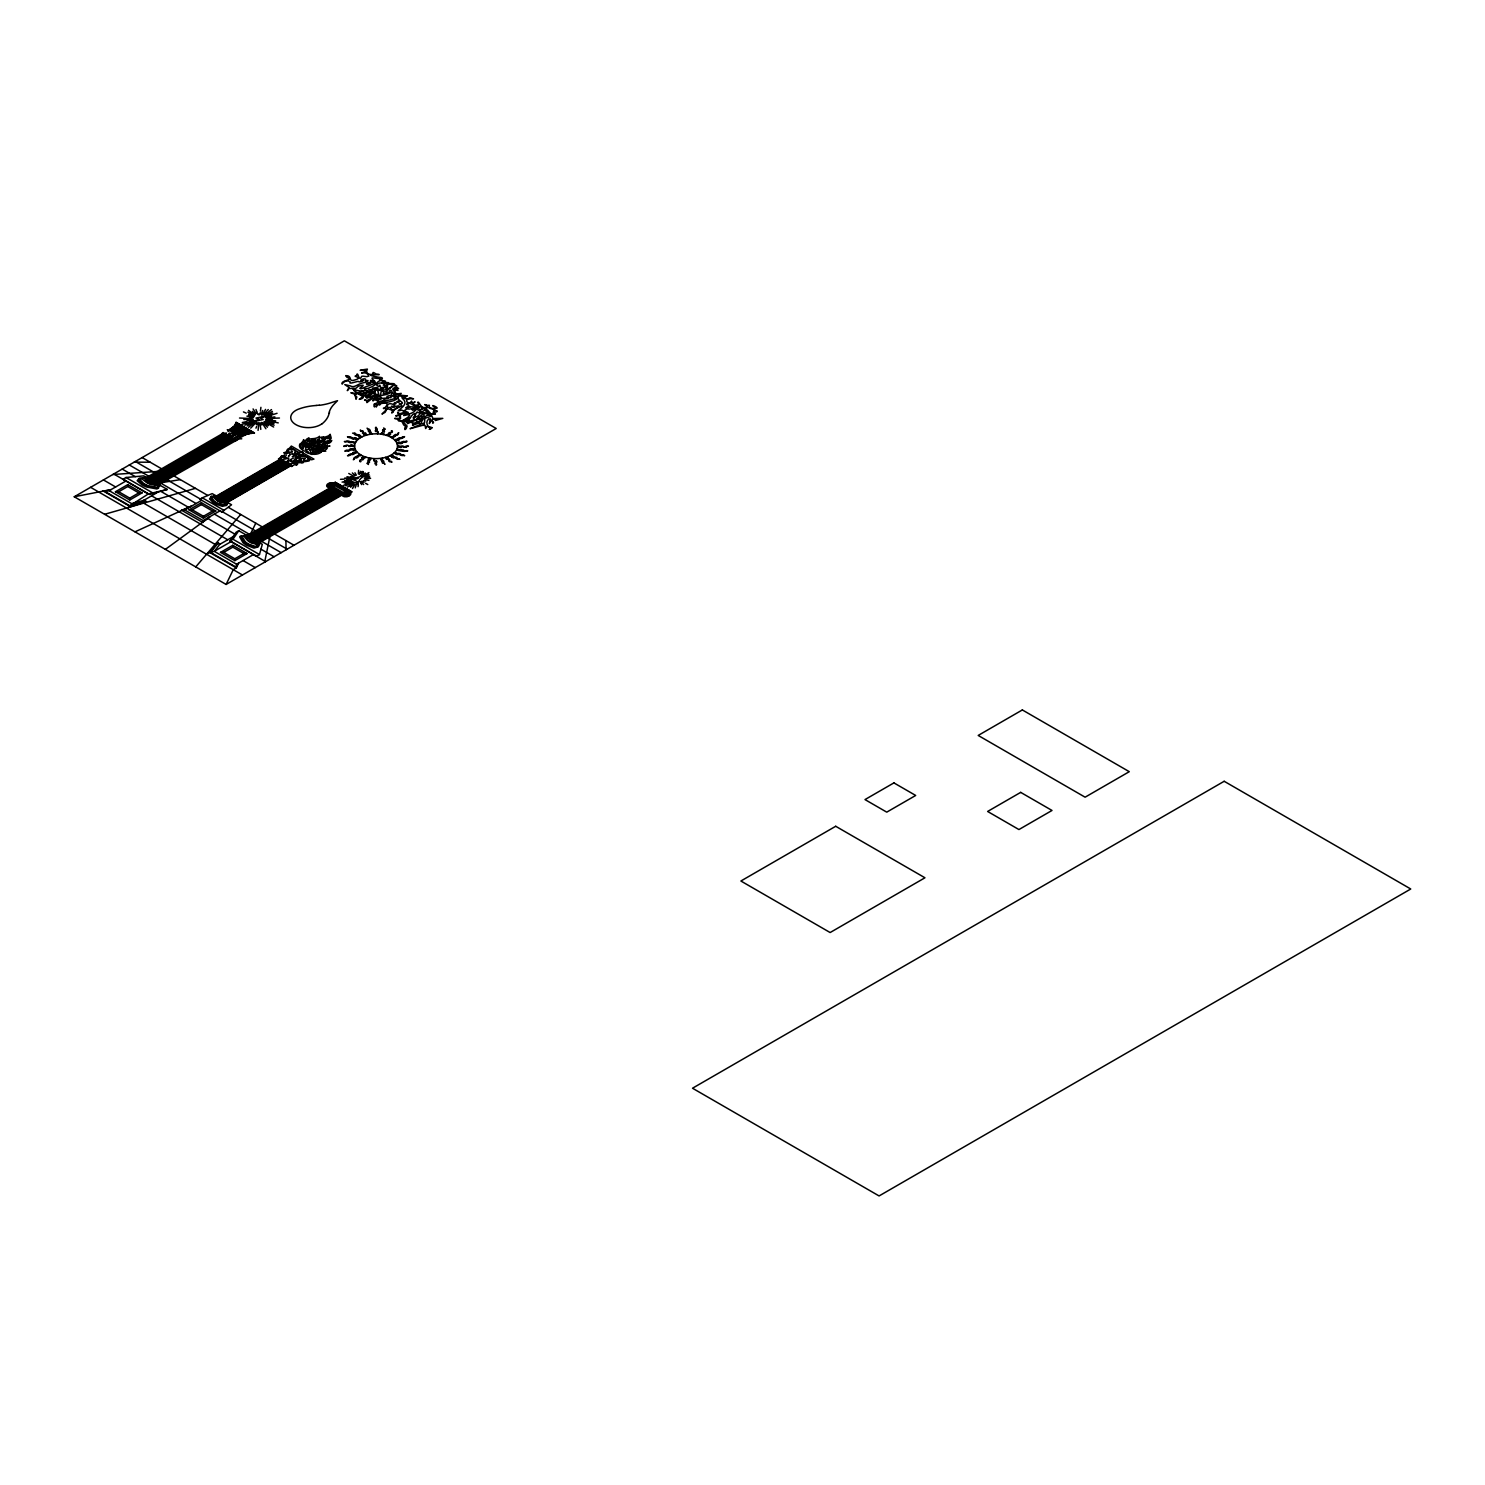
<?xml version="1.0" encoding="UTF-8"?>
<svg xmlns="http://www.w3.org/2000/svg" width="1485" height="1485" viewBox="0 0 1485 1485"><rect width="100%" height="100%" fill="white"/><g stroke="black" fill="none" stroke-linecap="round" stroke-linejoin="round"><path stroke-width="1.5" d="M331.081 438.688L331.081 437.945A9.077 5.235 0 0 0 331.044 437.388L330.153 434.288A7.536 4.344 0 0 1 326.236 436.683L325.865 436.85A4.696 2.71 0 0 1 325.067 437.017A3.824 2.209 0 0 1 323.656 437.073L323.656 437.073M303.385 453.203L313.948 459.106L311.553 459.775L302.105 454.317M358.163 484.556L358.182 482.848M281.834 461.557L217.311 498.292L281.853 461.371M330.078 438.465L330.097 438.224A9.411 5.439 0 0 1 330.171 437.611M358.368 473.975L358.609 470.337M358.071 486.653L358.219 484.964M303.775 441.175L303.775 441.212A6.683 3.861 0 0 1 303.404 442.289L301.771 443.829M370.248 432.599L370.118 432.896A3.248 1.875 0 0 0 369.691 433.49A2.654 1.522 0 0 0 369.728 433.917L369.746 434.01A9.133 5.272 0 0 1 369.821 434.344M381.868 459.96L382.109 459.422A3.248 1.875 0 0 0 382.425 458.939A2.654 1.522 0 0 0 382.387 458.512L382.387 458.512A9.133 5.272 0 0 1 382.295 458.085M367.333 463.301L367.333 463.264A3.842 2.209 0 0 1 367.76 462.485L367.927 462.373A2.228 1.281 0 0 0 368.317 461.835A6.274 3.62 0 0 0 368.057 461.445A6.831 3.935 0 0 0 367.705 460.888L367.63 460.833M297.111 453.909L296.944 455.06L299.172 454.373M364.103 434.919L364.103 434.882A6.46 3.731 0 0 1 364.215 434.381M388.012 457.566L388.012 457.528A6.46 3.731 0 0 1 387.901 458.048M398.203 434.214L397.553 434.975A5.253 3.044 0 0 1 396.569 435.235M317.363 443.105L317.344 442.567A2.97 1.708 0 0 1 317.771 442.771M258.056 430.372L258.371 427.903M258.427 427.383L258.928 423.336M260.042 414.352L260.265 412.552M260.45 411.104L260.914 407.317M356.548 456.508L358.72 455.078A3.861 2.228 0 0 0 359.611 454.93L359.983 454.447M395.567 435.977L393.395 437.37A3.861 2.228 0 0 0 392.504 437.5L392.133 437.982M232.959 536.753L219.836 544.327L218.017 543.362L210.499 552.383L236.078 567.159L236.635 564.263L253.378 554.592L256.515 556.244L259.467 554.536L262.307 544.308L259.504 542.693M264.646 562.184L269.862 536.698M329.522 412.125L329.243 413.313M353.746 458.976L353.95 458.03M393.005 411.958C396.291 404.904 406.871 407.781 399.075 403.957C408.839 403.289 393.803 400.467 399.391 395.623L405.665 397.869L405.182 396.681L407.391 395.864L399.484 395.14L401.21 393.376L393.748 394.62L395.771 393.451L394.639 390.091L397.999 390.351L396.087 389.794A3.712 2.135 0 0 0 395.121 389.683L393.506 389.423L396.495 389.07L395.196 387.826L398.611 388.55L394.843 387.418L392.782 388.94L394.824 393.172L390.592 397.72L387.455 397.479L386.954 396.384L389.497 395.567C394.1 397.534 388.625 392.727 393.061 392.987C392.318 394.527 391.873 388.216 389.59 390.722C392.467 394.787 381.552 394.88 377.246 396.514A10.785 6.237 0 0 0 375.334 397.108C371.566 397.479 384.281 395.585 381.051 398.741L371.547 398.017L367.296 400.504L364.53 399.985L367.203 401.061L366.906 402.602L372.104 398.537L373.682 398.852L373.069 400.987A3.137 1.801 0 0 1 373.013 400.263C378.359 399.168 385.32 397.534 388.16 398.314L383.817 399.335L384.856 400.542L379.566 401.303L376.225 400.059L378.712 402.157L374.072 404.18L374.406 406.983L374.647 404.477L376.522 404.217L376.169 407.057L379.585 402.027C382.499 407.447 373.774 404.161 384.708 403.01C390.871 402.231 383.278 410.176 383.353 408.226M216.569 497.364L280.517 460.554M386.23 458.104L386.211 458.215A2.469 1.429 0 0 0 386.675 459.44M398.815 432.952L398.871 432.785A2.005 1.151 0 0 0 398.221 432.97L397.72 433.564M227.91 502.673L231.567 504.789L221.84 511.917L219.966 510.859L203.148 520.585L202.684 522.237L209.756 516.761M355.268 487.878L355.583 486.764M145.808 479.005L223.325 434.325M326.199 441.119L325.809 442.14M237.878 426.566L237.786 426.845A11.212 6.478 0 0 1 236.356 428.385L230.843 431.782M354.525 458.568L354.544 458.531A2.339 1.355 0 0 1 354.785 458.16M332.621 486.078C325.79 488.435 333.512 481.159 333.791 486.727C327.999 491.331 324.714 481.14 333.921 483.572M246.139 536.401L248.422 540.243A22.238 12.845 0 0 0 252.004 542.6L257.555 543.807L341.995 495.062A3.972 2.302 0 0 1 342.46 493.094C348.4 488.992 348.492 497.883 348.567 493.484M255.977 428.181L256.627 426.436M257.165 425.007L258.112 422.52M261.304 413.999L262.641 410.473M359.481 474.365L359.89 473.288M235.168 425.323L235.298 424.617M309.493 441.472L311.906 440.135A2.914 1.689 0 0 1 313.502 439.189M360.075 472.675L360.595 471.302M146.477 479.729L224.383 434.919M375.594 427.754L375.612 427.717A2.914 1.689 0 0 1 375.909 427.197L376.058 427.197M355.62 486.412L356.678 483.776M239.438 427.216L239.159 427.754A11.769 6.794 0 0 1 237.266 429.852M242.352 536.846L245.155 541.672A28.289 16.335 0 0 0 249.109 544.364L255.401 546.406L259.522 544.197M310.588 441.528L312.333 440.785M224.458 435.161L146.607 479.952M280.554 460.851L216.717 497.568M341.179 493.391L255.346 542.73M347.267 494.245L344.668 494.449M347.082 450.605A1.912 1.114 0 0 0 346.098 451.032L345.151 451.124M376.967 429.963L376.986 429.926A3.712 2.135 0 0 0 376.893 428.367L376.466 428.255M226.11 584.44L496.213 428.497L344.353 340.826L74.25 496.77L226.11 584.44L233.256 569.683L236.375 567.883L238.565 563.131M354.432 458.809L353.95 459.422A2.005 1.151 0 0 1 353.281 459.756M236.078 567.159L237.73 563.632M348.956 454.893L349.012 454.781A3.712 2.135 0 0 1 351.147 453.89L351.221 453.89A2.877 1.652 0 0 0 353.207 452.869L353.059 452.795M403.14 437.574L403.159 437.537A3.712 2.135 0 0 1 400.969 438.539A2.877 1.652 0 0 0 398.908 439.579M223.363 434.622L145.957 479.191M279.551 460.183L216.346 496.603M360.836 461.668L360.874 461.575A4.047 2.339 0 0 1 360.892 461.074M250.705 533.635L255.773 523.165M308.026 441.194L308.045 441.156A5.606 3.23 0 0 1 304.759 443.291M247.42 536.438L331.044 487.99M255.216 542.526L341.104 493.15M327.108 447.839L327.034 447.969A12.882 7.444 0 0 1 326.811 448.377L326.589 448.73M314.783 452.238L314.839 452.145A2.32 1.337 0 0 1 314.319 452.795M292.248 456.749L294.828 455.617L297.724 456.897A2.766 1.596 0 0 0 299.135 456.025L300.248 455.765M310.792 449.751L310.606 450.865A9.374 5.402 0 0 1 310.495 451.718A4.585 2.654 0 0 1 310.031 452.795M360.502 478.69L360.28 479.061A20.846 12.029 0 0 1 359.871 479.711L359.667 480.026M237.117 426.084L237.08 426.139A11.137 6.423 0 0 1 235.373 428.014M233.683 440.488L157.169 484.463M352.52 488.472L353.746 486.319M399.131 401.08C401.191 403.14 392.727 402.157 399.242 400.876M360.911 473.678L362.229 471.376M365.83 457.12L365.087 457.844A6.46 3.731 0 0 1 364.178 458.067L363.602 458.197M386.286 435.309L387.084 434.567A6.46 3.731 0 0 1 387.938 434.381L388.55 434.233M284.062 452.702L285.992 452.127A3.935 2.283 0 0 1 289.352 453.315A3.935 2.283 0 0 1 289.241 455.579M362.656 472.713L363.361 471.562M303.385 442.289L304.574 441.565A12.697 7.332 0 0 0 305 441.212L305.632 440.562A9.207 5.309 0 0 0 305.966 440.154L306.355 439.56A4.529 2.617 0 0 1 309.214 438.038L308.861 438.279M353.931 485.836L354.915 484.296M293.139 463.19L294.03 461.668M256.088 424.116L256.756 423.058M261.75 415.336L263.309 412.941M263.55 412.552L265.592 409.396M256.552 542.916L341.921 493.707M375.928 429.685L375.538 430.26A2.599 1.504 0 0 0 375.445 431.263M361.542 474.365L362.34 473.195M265.592 561.646L230.026 540.948L232.959 539.241L238.769 530.72L245.99 534.878A4.622 2.673 0 0 1 248.106 535.157L242.779 536.419M335.721 490.458L249.61 539.315L335.74 490.106M293.547 462.726L294.568 462.856A4.956 2.859 0 0 0 295.849 462.355L295.96 462.299A5.012 2.896 0 0 1 298.986 461.464M359.296 480.527L357.551 482.848M306.411 440.321L306.096 440.785A8.242 4.752 0 0 1 305.149 441.899M281.036 456.396L283.616 456.043A4.344 2.506 0 0 1 284.396 454.911L284.47 454.818M324.12 442.808L324.194 442.716A10.729 6.181 0 0 0 324.528 442.159L324.974 441.342L319.126 443.05A5.532 3.193 0 0 0 318.514 442.975L318.365 442.957M374.257 461.074A2.116 1.225 0 0 1 374.016 459.83L374.164 459.83M219.836 544.327L214.248 551.325L210.499 552.383M360.075 461.742L360.113 461.705A2.339 1.355 0 0 0 360.317 460.944M392.04 430.687L392.003 430.724A2.339 1.355 0 0 0 391.799 431.485L391.966 431.522M311.813 443.254L311.98 443.05A3.564 2.06 0 0 1 313.224 442.103M206.564 554.276L209.682 552.476L217.831 542.767L220.188 544.123M110.298 490.05L104.191 491.015L129.752 505.772L148.333 493.948L167.304 489.456L160.064 485.279A3.36 1.949 0 0 0 159.99 484.648M195.742 566.899L240.7 514.46M157.057 484.277L233.59 440.265M229.154 431.04L233.832 428.348A15.518 8.966 0 0 0 236.728 426.232L236.709 426.121M362.748 474.29L363.862 473.047M300.471 443.941L302.179 442.103A15.481 8.929 0 0 0 303.664 439.653L303.571 439.634A10.414 6.014 0 0 1 303.812 440.6M287.032 461.686L287.05 461.668A2.246 1.299 0 0 0 286.679 462.429M296.425 459.533L295.051 460.331M250.705 428.125L254.826 423.782M255.383 423.188L256.367 422.148M263.235 414.89L268.265 409.563M289.668 454.874L292.174 453.668L294.327 454.651A3.193 1.838 0 0 1 295.701 454.113M383.557 428.014L384.151 428.311A2.543 1.466 0 0 1 384.949 429.109M368.484 464.489L368.057 464.174A2.543 1.466 0 0 1 367.166 463.32M350.627 487.247L353.894 483.813M402.231 437.37L402.286 437.332A2.543 1.466 0 0 1 400.913 437.964M287.979 460.796L288.498 458.531A3.675 2.116 0 0 1 288.814 458.123L288.87 458.085M428.812 419.16L430.52 418.826L429.351 423.596L430.557 420.645L432.469 421.369L432.748 423.281L433.527 422.631L431.857 419.939L432.71 419.308L437.388 418.77L435.179 420.533L442.808 418.38L432.97 418.51L431.058 414.185L435.402 413.981L430.78 413.702L427.364 409.823L426.882 411.586L430.186 413.832L429.258 414.593L421.22 412.273L418.38 415.744L414.259 417.749L415.15 415.262L413.183 417.786L414.464 419.847L406.055 422.185L409.693 421.257L407.335 423.671L415.651 420.181L417.526 421.777L415.225 422.817L416.969 422.947L422.761 419.921L416.116 419.457L419.123 417.099L417.304 419.086L421.35 417.99L423.225 419.03L421.944 417.545L423.132 416.301L420.069 416.375L422.705 413.999L424.116 414.556L424.023 417.675L426.715 415.596L431.04 414.872L430.928 416.375L424.821 418.362L424.58 422.612L423.039 423.615L424.32 423.967L421.072 423.299L422.074 420.422L415.039 423.541C408.561 421.703 413.777 421.888 412.607 425.155M222.286 433.75L144.62 478.615L146.699 481.808A22.238 12.845 0 0 0 150.802 483.869L157.707 485.131M321.187 452.053L321.113 452.127A5.29 3.063 0 0 1 320.649 452.554L320.593 452.572A8.019 4.622 0 0 1 316.862 454.076A8.242 4.752 0 0 1 314.82 454.28L313.762 454.354M395.418 440.841L395.623 440.674A4.622 2.673 0 0 1 397.405 440.395A2.116 1.225 0 0 0 399.242 439.69M327.146 446.651L326.978 446.799A4.622 2.673 0 0 1 325.345 447.765M349.922 449.305L349.866 449.38A6.831 3.935 0 0 1 349.216 449.844A6.274 3.62 0 0 1 348.789 450.085A2.228 1.281 0 0 1 347.768 450.215L347.694 450.233A3.842 2.209 0 0 0 346.098 450.326L346.061 450.4A2.543 1.466 0 0 0 345.058 451.106M307.896 452.275L305.372 449.677L306.133 447.635A5.532 3.193 0 0 1 310.718 446.15L313.613 444.795A6.775 3.898 0 0 1 313.818 445.259M214.323 495.934L213.988 497.716L216.439 500.185A23.797 13.736 0 0 0 219.502 502.023L227.521 503.563A3.026 1.745 0 0 0 227.65 502.19M384.262 429.982L384.225 430.019A3.842 2.209 0 0 0 384.875 429.184M344.631 493.892L345.949 493.688M364.252 474.142L365.458 473.047M211.056 496.603L211.111 498.979L214.323 501.893A27.343 15.797 0 0 0 217.237 503.563L226.37 505.457M312.593 443.347L314.356 442.066L313.298 442.159M146.347 477.632A5.884 3.397 0 0 0 143.934 477.446L140.11 479.859L143.674 483.479A28.289 16.335 0 0 0 148.314 485.762L156.686 487.396A1.856 1.077 0 0 0 157.41 487.136L159.953 485.558L159.656 484.054A6.293 3.62 0 0 1 159.99 484.648L160.046 484.815M356.548 451.718L356.623 451.663A4.622 2.673 0 0 1 354.711 452.034L354.618 452.09A2.116 1.225 0 0 0 352.873 452.739M244.32 535.528L240.774 536.716L243.837 541.542A28.716 16.576 0 0 0 247.494 544.123L254.919 547.148L258.668 546.257A7.017 4.047 0 0 0 258.65 545.014L258.965 544.846M310.885 449.639L312.908 449.324M349.959 486.449L352.688 484.147M228.282 435.235L229.21 434.752M393.005 411.976L391.78 413.034L392.634 410.398L387.158 408.542L385.116 412.347L381.961 414.055L386.546 409.452A4.084 2.357 0 0 0 386.546 408.524L383.873 408.412M344.372 493.633L346.525 493.614M142.82 477.799L142.783 479.544L146.514 482.495A29.347 16.948 0 0 0 150.598 484.444L159.749 485.781M287.7 461.055L287.106 461.482A3.341 1.931 0 0 1 285.844 461.909M234.314 428.07C238.101 423.374 235.465 425.638 232.551 428.831A47.427 27.38 0 0 1 231.549 429.536L230.138 430.464M312.333 444.479L315.154 444.312M383.074 429.907L383.149 429.852A4.808 2.766 0 0 1 383.613 429.536L383.687 429.499M369.115 462.466L369.004 462.559A4.808 2.766 0 0 1 368.503 462.893L368.503 462.893M347.434 487.154L352.91 482.922M248.496 427.309L254.343 422.798M264.627 414.89L267.541 412.626M268.377 411.995L271.495 409.582M294.086 460.796L295.014 460.35L294.03 460.331M297.427 458.104L296.833 458.438A4.901 2.821 0 0 0 296.462 458.809M287.199 461.519L291.171 460.499L293.733 461.724M350.683 479.21L358.646 477.149A5.327 3.081 0 0 0 359.481 476.741L360.911 475.942M234.853 429.128L235.001 429.017A12.455 7.202 0 0 0 237.581 426.009M237.247 429.833L235.799 430.817M165.355 549.376L209.756 516.966M289.222 455.579L289.148 455.635A4.845 2.803 0 0 1 288.368 456.118L288.795 456.025M384.17 432.989L384.095 433.026A4.993 2.877 0 0 0 383.278 434.567M330.208 485.168C338.599 487.488 322.078 485.317 333.215 484.333M360.929 478.263L364.345 476.072M242.835 431.133L234.741 435.866M350.219 449.045L351.704 448.748M401.822 443.44L400.523 443.699M315.841 453.018L315.934 452.962A3.62 2.079 0 0 1 318.087 452.201L318.625 452.22A2.265 1.299 0 0 0 317.697 451.96M406.185 441.249L407.001 441.231A2.543 1.466 0 0 1 406.148 442.103A3.842 2.209 0 0 1 404.607 442.233L404.347 442.196A2.228 1.281 0 0 0 403.363 442.27A6.274 3.62 0 0 0 402.899 442.604A6.831 3.935 0 0 0 402.249 443.068M406.073 441.323L406.129 441.286A1.912 1.114 0 0 1 405.034 441.825M245.136 535.083L244.747 537.292L247.438 540.354A29.347 16.948 0 0 0 250.835 542.712L258.631 544.976M231.771 431.225L233.85 429.852A35.696 20.604 0 0 0 234.556 429.351M235.298 431.151L232.848 432.673A48.43 27.955 0 0 1 232.106 433.1M139.107 478.319L137.195 480.694L141.892 484.76A33.394 19.286 0 0 0 146.755 487.061L156.723 488.936A2.209 1.281 0 0 0 157.596 488.621L159.044 486.449M233.553 429.258L231.437 430.501M234.5 431.671L234.667 431.56A19.398 11.212 0 0 0 239.605 428.293M293.436 457.955L289.668 460.127M322.95 443.829L322.839 443.885A4.344 2.506 0 0 1 322.264 444.182M324.788 443.458L324.732 443.588A4.993 2.877 0 0 0 326.087 443.18M236.542 428.348L239.252 426.77M233.776 433.193L241.424 428.645M323.433 440.897L324.38 440.247A3.972 2.283 0 0 0 324.862 439.671M241.999 434.752L239.976 435.977M367.463 473.474L368.948 472.564M330.654 485.354L332.399 485.484M315.395 441.973L315.544 441.88A7.518 4.344 0 0 1 320.055 440.488M258.056 546.981L253.954 548.095L246.918 545.385A33.394 19.286 0 0 1 242.89 542.582L239.66 536.827A2.209 1.281 0 0 1 240.199 536.308L241.424 535.658M358.256 456.043L359.277 455.839A3.248 1.875 0 0 0 360.15 455.765A2.654 1.522 0 0 0 360.781 455.524L360.892 455.487A9.133 5.272 0 0 1 361.356 455.264M393.711 436.46L392.838 436.59A3.248 1.875 0 0 0 391.966 436.683A2.654 1.522 0 0 0 391.335 436.906L391.279 436.924A9.133 5.272 0 0 1 390.759 437.165M234.259 433.954L237.841 431.838A30.628 17.671 0 0 0 239.605 430.687L240.217 430.223A12.901 7.444 0 0 0 242.278 428.367M243.67 429.889L243.039 430.26A54.221 31.296 0 0 1 241.944 430.873L239.271 432.284A22.145 12.79 0 0 0 237.767 433.175L237.247 433.509A10.803 6.237 0 0 1 235.669 434.381M231.604 428.404L235.094 425.452L229.451 429.648M228.263 430.353L229.952 429.369M241.275 432.098L241.387 432.024A19.231 11.1 0 0 1 244.617 430.928L244.914 430.928A3.193 1.838 0 0 1 247.085 430.78M233.052 436.85L231.883 437.518M111.134 489.567L74.25 496.77M104.191 491.015L109.203 490.681L125.947 481.01L123.088 479.21L126.039 477.502L143.767 475.868L146.569 477.483M115.459 491.739L127.766 484.63L142.059 492.89L129.77 500L115.459 491.739L118.726 491.739L129.77 498.125L138.81 492.89L142.059 492.89M252.079 433.23L235.094 424.135L251.281 433.471L253.378 432.933M118.726 491.739L127.766 486.505L138.81 492.89M247.141 425.972L251.262 423.596M251.763 423.299L253.972 422.037M264.998 415.651L267.207 414.389M267.708 414.092L272.442 411.364M158.004 485.001L236.022 440.562M254.139 433.007L235.948 422.26L254.529 433.007M126.503 508.037L146.421 501.54L144.064 500.167M167.304 489.456L149.595 494.505L123.088 479.21M109.203 490.681L131.59 503.601L143.711 500.389L156.835 492.797M146.421 501.54L143.637 503.137L215.047 544.364L217.831 542.767M191.472 506.199L181.968 510.283L184.864 510.023L201.682 500.315L199.844 499.22L202.294 497.809L212.206 493.614L215.863 495.73A5.068 2.933 0 0 1 216.754 495.804A3.026 1.745 0 0 0 214.267 495.879M191.101 506.199L134.987 531.834M189.022 509.856L201.403 502.71L215.808 511.026L203.426 518.172L189.022 509.856L192.307 509.856L203.426 516.279L212.522 511.026L215.808 511.026M214.211 496.009L211.761 497.958L214.471 501.373A22.98 13.272 0 0 0 218.128 503.471L224.031 505.048L227.428 503.619M192.307 509.856L201.403 504.603L212.522 511.026M279.533 459.552L215.344 496.621L217.237 500.129A19.676 11.36 0 0 0 220.281 501.893L226.351 502.969L290.54 465.919M285.046 462.745L288.517 460.74M238.769 530.72L236.152 532.224L230.026 540.948L256.515 556.244M230.992 541.672L214.248 551.325L236.635 564.263M246.473 536.085L329.874 487.934M220.504 552.383L232.811 545.273L247.104 553.534L234.816 560.643L220.504 552.383L223.771 552.383L234.816 558.768L243.856 553.534L247.104 553.534M331.563 488.287L247.587 536.642M223.771 552.383L232.811 547.167L243.856 553.534M361.171 475.794L362.247 475.181M345.819 485.892L348.585 484.296M365.199 474.754L366.591 473.956M341.773 494.301L256.701 543.12M229.321 434.678L239.716 428.924A6.404 3.694 0 0 1 242.111 428.255M228.393 433.936L228.542 433.843A4.511 2.599 0 0 0 229.692 432.97M243.818 434.548L246.881 432.896A7.982 4.603 0 0 1 248.255 432.358L248.459 432.321M211.353 496.435L209.515 498.923L213.172 502.598A26.916 15.537 0 0 0 215.993 504.232L222.379 506.348L226.667 505.29A3.267 1.893 0 0 0 226.945 503.861M243.373 434.808L239.568 436.98A2.116 1.225 0 0 1 240.05 437.128M349.309 483.924L350.998 482.959M233.795 438.632L234.871 438.205M237.693 435.458L240.904 433.583A22.795 13.161 0 0 1 245.415 431.522M238.138 436.219L244.542 432.358A11.286 6.515 0 0 1 246.12 431.485L246.863 431.17M331.953 486.3L330.301 486.133M235.057 433.49L239.363 431.207A37.738 21.792 0 0 1 239.976 430.91L241.944 430.019M236.263 438.873L240.199 437.759M323.173 440.544L322.932 440.674A11.546 6.664 0 0 1 321.948 441.156L320.927 441.416M363.082 475.367L362.303 475.887M243.039 434.195L243.521 433.954A15.537 8.966 0 0 1 245.897 432.915L247.141 432.562M376.058 465.25L376.132 465.213A2.914 1.689 0 0 0 376.503 464.712L376.522 464.675A2.395 1.392 0 0 0 376.355 463.747L376.225 463.728M313.706 447.059L313.78 447.022A3.323 1.912 0 0 1 312.574 447.468M298.782 454.726L298.819 454.707A1.912 1.095 0 0 1 299.71 454.447M301.733 458.308L304.926 458.197M412.552 425.378L418.751 423.076L420.83 424.339L410.046 428.701L422.687 425.323L425.026 425.36L425.657 428.515L426.548 426.455L431.374 427.402L430.52 428.497A10.469 6.051 0 0 1 429.239 429.351L431.04 428.701A10.117 5.847 0 0 1 432.284 427.624C427.866 428.961 424.673 421.777 428.682 419.141M158.709 487.934L148.556 486.523A28.716 16.576 0 0 1 144.064 484.426C142.152 483.553 135.71 479.117 140.37 477.966A7.017 4.047 0 0 1 142.523 477.984M321.8 448.47L321.688 448.526A4.065 2.357 0 0 1 319.368 449.045L318.829 449.045M401.061 447.226L401.247 447.133A2.877 1.652 0 0 1 403.734 446.762M362.006 476.035L361.059 476.481M319.628 439.913L319.591 439.931A5.569 3.211 0 0 1 318.774 440.265A5.216 3.007 0 0 1 317.623 440.525M343.592 485.409L347.1 483.739M241.962 435.606L250.779 433.193M295.348 461.074L300.211 460.146L303.497 462.002A7.648 4.418 0 0 1 305.316 461.408M358.201 478.263L357.885 478.411A6.348 3.675 0 0 1 357.272 478.653L356.716 478.838A13.291 7.666 0 0 1 356.047 479.042L355.379 479.228M347.861 483.386L351.165 481.883M347.249 495.062L344.372 494.876M401.544 442.363L401.618 442.326A6.59 3.805 0 0 0 402.082 442.066L402.157 442.029A2.877 1.671 0 0 1 403.864 441.416M313.632 452.09L316.027 451.291A7.091 4.102 0 0 1 316.583 451.162M244.821 425.193L246.232 424.561M246.881 424.283L250.742 422.631M268.228 415.058L272.739 413.127M296.684 458.494L296.128 458.698M281.5 456.062L282.818 455.876M347.546 495.359C343.221 498.18 342.534 490.588 347.304 493.985M280.294 458.048L280.294 458.048A2.896 1.671 0 0 0 281.575 456.897M308.676 447.579L309.307 447.338A6.942 4.01 0 0 1 309.957 447.152L310.532 447.022M349.402 482.142L351.295 481.381M348.474 455.32L348.511 455.32A3.527 2.042 0 0 1 347.861 455.524M403.604 437.128L403.679 437.091A3.527 2.042 0 0 1 404.254 436.924M365.96 474.977L368.002 474.216M346.172 483.312L348.418 482.477M241.702 432.172L242.853 431.764A10.84 6.256 0 0 1 245.062 431.17L246.547 430.947M367.872 474.884L369.023 474.476M304.796 451.18L303.775 450.939A10.154 5.866 0 0 1 302.532 450.122L301.102 448.841A9.411 5.42 0 0 1 300.044 443.866M328.296 442.604L328.593 442.493A6.107 3.527 0 0 0 330.802 440.989M365.032 476.462L368.28 475.367M295.775 458.828L294.308 459.181M307.581 449.417L307.525 449.435A2.859 1.652 0 0 0 306.801 450.141M344.204 482.941L350.107 481.066M241.906 424.394L250.946 421.536M266.335 416.691L269.082 415.819M269.695 415.633L273.296 414.482M274.02 414.259L277.064 413.294M354.135 478.541L355.063 478.281A7.685 4.436 0 0 1 355.75 478.114L356.084 478.059M245.823 433.434L250.148 432.952M435.179 408.505C431.003 410.881 440.859 410.38 435.94 412.069C429.573 412.087 435.699 413.164 433.731 409.897C428.534 404.495 422.111 409.86 419.327 410.528C423.039 415.633 428.998 402.825 425.323 410.602C432.154 415.8 416.617 411.289 418.046 412.774C415.986 409.693 415.651 418.157 414.501 413.48C410.454 415.392 411.178 418.343 407.503 420.83C400.82 420.775 404.978 423.726 407.094 426.084C406.148 430.409 403.159 431.318 405.665 425.712C401.897 426.102 404.421 420.236 398.054 420.496C401.971 420.849 407.038 422.575 409.526 417.823C390.852 425.954 414.334 415.466 408.765 414.742C403.437 414.779 401.136 417.174 407.707 413.591C410.213 415.354 420.088 408.097 412.459 410.194C409.507 406.073 421.35 413.313 422.037 407.54L421.369 407.131A14.98 8.65 0 0 0 417.675 406.036C414.129 407.521 408.041 399.651 406.612 404.551C414.166 404.978 398.797 409.804 409.749 407.168C404.922 406.407 424.877 407.131 418.046 408.264C414.501 407.094 411.085 409.767 406.983 408.95L404.069 410.788L408.245 412.403L400.337 414.649L400.523 418.622L398.723 419.475A3.304 1.912 0 0 1 397.85 419.16L394.639 418.436L400.263 418.325L399.669 415.522L395.697 415.949L398.778 414.612L397.59 412.366L399.669 413.777L405.015 412.143L401.692 410.046C390.314 413.313 410.955 405.999 403.066 399.094C399.372 395.214 406.073 400.17 408.765 398.815C408.988 396.495 412.329 398.76 413.535 398.815C400.857 397.646 409.099 406.63 411.568 401.024C411.549 405.516 417.86 399.075 413.61 403.215C409.025 404.867 422.39 406.946 417.582 402.416C418.881 400.115 421.016 410.305 426.492 407.02C429.555 405.331 419.865 403.326 428.088 405.553C431.578 403.419 425.842 410.324 434.121 408.319C443.57 408.839 424.858 402.119 436.776 408.115A30.869 17.82 0 0 1 435.755 408.338L435.606 408.375M300.23 456.879L300.081 456.916A6.534 3.768 0 0 1 307.506 457.12M346.989 441.156L348.455 441.101A5.253 3.044 0 0 1 349.328 441.453M354.618 445.351L354.488 445.389A2.487 1.429 0 0 1 353.95 445.519L353.152 445.37A2.469 1.429 0 0 0 350.905 444.906M397.497 447.078L397.627 447.041A2.487 1.429 0 0 1 398.166 446.929L399.131 447.133A2.469 1.429 0 0 0 401.21 447.523M405.052 451.31L403.772 451.366A5.253 3.044 0 0 1 402.788 450.976M357.922 477.613L357.811 477.632A6.126 3.545 0 0 1 357.291 477.78L356.437 477.984M104.618 514.293L195.445 488.342M294.847 453.111L298.949 453.352M365.087 476.833L366.906 476.314M129.752 505.772L145.4 501.429L143.711 500.389M307.506 445.333L308.806 445.407M307.841 447.133L308.527 446.966A7.611 4.399 0 0 1 311.33 446.781M350.868 441.602L354.098 441.973A3.861 2.228 0 0 0 354.767 442.344L355.676 442.289M401.173 450.865L398.017 450.456A3.861 2.228 0 0 0 397.349 450.085L396.644 450.122M406.203 451.032L406.277 451.013A1.856 1.077 0 0 1 407.038 450.883M385.599 381.367C376.503 378.137 378.842 384.596 369.802 387.585A3.731 2.153 0 0 1 367.259 388.457L364.326 388.792L365.607 389.757C362.229 393.729 347.731 386.861 354.655 389.905C351.165 391.335 363.175 393.079 353.152 393.265M346.395 441.286L345.708 441.453A1.856 1.077 0 0 1 345.077 441.565M342.07 482.124L349.421 480.527M242.315 422.538L246.881 421.554M249.257 421.053L253.397 420.162M265.574 417.526L271.291 416.301M367.278 476.648L369.709 476.11M324.621 443.607L324.454 443.644A3.007 1.745 0 0 1 323.526 443.755M304.592 443.254L304.239 443.31A5.29 3.063 0 0 0 300.712 446.113L300.917 447.245A3.267 1.893 0 0 0 301.344 448.173M308.472 444.442L310.216 444.071A4.195 2.413 0 0 0 311.98 443.365M346.766 441.639L346.822 441.62A2.339 1.355 0 0 1 347.527 441.546L348.622 441.936M405.294 450.809L405.349 450.809A2.339 1.355 0 0 1 404.588 450.883L403.604 450.549M352.168 442.252L353.226 442.641A3.248 1.875 0 0 0 353.783 443.031A2.654 1.522 0 0 0 354.451 443.235L354.581 443.273A9.133 5.272 0 0 1 355.138 443.402M399.911 450.196L398.89 449.788M345.355 446.317L345.689 446.224A4.047 2.339 0 0 1 346.673 445.964L346.748 446.001M305.78 460.517L305.669 460.536A2.209 1.281 0 0 1 303.46 459.478L305.242 458.457M306.318 444.293L308.49 443.959A5.532 3.193 0 0 0 312.258 442.474M310.087 445.686L306.133 446.707A6.887 3.972 0 0 0 305.316 447.022M249.443 433.564L250.705 433.379M346.302 441.713L345.114 441.769A2.005 1.151 0 0 1 344.372 441.583L344.891 441.472M162.236 482.551L180.372 479.636M246.51 432.376L248.051 432.154A4.381 2.525 0 0 1 248.756 432.098M324.528 438.131L325.289 438.001A8.093 4.678 0 0 0 330.171 436.052M405.739 450.735L407.001 450.679A2.005 1.151 0 0 1 407.744 450.846L407.28 450.957M354.711 438.001L354.618 438.019A2.877 1.652 0 0 1 352.075 437.685A3.712 2.135 0 0 0 349.699 436.887L348.604 436.98A3.527 2.042 0 0 1 348.047 436.794M316.398 446.094L314.337 446.243M397.405 454.429L397.497 454.41A2.877 1.652 0 0 1 400.04 454.763A3.712 2.135 0 0 0 402.416 455.561L403.549 455.468A3.527 2.042 0 0 1 404.069 455.654M368.261 477.576L369.598 477.372M346.803 480.453L348.325 480.23M322.653 446.966L320.315 447.208A3.805 2.209 0 0 0 318.384 447.672L318.384 447.727A2.636 1.522 0 0 1 316.936 448.21M364.846 478.021L367.63 477.632M404.904 446.465L405.405 446.428A4.047 2.339 0 0 0 406.426 446.205L406.909 446.094M312.407 452.776L312.463 452.776A2.302 1.318 0 0 1 311.516 452.795M247.178 420.385L251.856 419.809M267.857 417.786L270.864 417.415M271.792 417.304L274.874 416.914M318.031 444.238L318.106 444.219A1.986 1.151 0 0 0 317.419 444.349A3.23 1.856 0 0 1 316.324 445.11L315.47 445.89M344.594 480.713L345.912 480.565M318.7 450.79L322.561 450.475A4.362 2.525 0 0 1 323.34 450.475M354.581 446.558L353.077 446.521A6.46 3.731 0 0 1 352.353 446.205L351.834 445.964M397.534 445.871L399.038 445.908A6.46 3.731 0 0 1 399.762 446.243L400.319 446.484M395.66 439.393L396.885 439.263A2.32 1.337 0 0 0 397.702 439.133M356.233 453.074L355.342 453.166A2.32 1.337 0 0 0 354.414 453.315M399.725 437.982L400.894 437.871M319.219 405.201L316.212 405.424M306.374 440.321A3.267 1.893 0 0 1 307.711 439.56A12.029 6.942 0 0 1 309.715 439.059L310.179 438.966A12.066 6.961 0 0 1 311.85 438.743L313.112 438.65A8.242 4.752 0 0 0 319.535 436.274M112.786 474.513L156.927 471.506M356.846 483.182L353.207 481.994A14.646 8.464 0 0 1 352.019 481.307L350.441 479.785M368.596 478.467L370.6 478.337M305.112 443.774L305.186 443.774A4.102 2.376 0 0 0 306.727 443.532M364.4 478.634L367.723 478.467M243.781 419.494L247.884 419.327M248.589 419.29L253.007 419.104M267.263 418.529L274.279 418.232M275.189 418.195L279.458 418.027M340.492 479.302L344.204 479.154M346.191 479.117L349.513 479.005M344.334 446.372L344.409 446.372A2.339 1.355 0 0 1 343.666 446.372M302.959 462.912L302.179 462.745A15.852 9.151 0 0 1 300.211 461.334L299.617 460.925M294.791 463.023L293.492 463.134A6.218 3.583 0 0 0 290.447 463.895M317.79 449.045L316.342 449.045A4.232 2.432 0 0 0 313.186 450.178L313.057 450.271A9.541 5.513 0 0 0 312.425 450.902M349.662 437.555L349.718 437.555A2.395 1.392 0 0 1 348.103 437.258A2.914 1.689 0 0 1 347.471 436.776M402.398 454.893L402.509 454.874A2.395 1.392 0 0 1 404.013 455.19A2.914 1.689 0 0 1 404.644 455.654L404.607 455.728M284.285 462.745L285.788 462.745M393.803 453.222L394.156 453.222A4.622 2.673 0 0 1 395.455 453.983A2.116 1.225 0 0 0 397.442 454.54M134.188 462.151L150.189 462.225M315.711 446.725L315.767 446.725A2.729 1.578 0 0 0 317.567 446.447M315.655 446.725L315.433 446.725A2.692 1.559 0 0 0 313.725 446.966M358.46 434.697L358.349 434.697A6.831 3.935 0 0 1 357.198 434.604A6.274 3.62 0 0 1 356.623 434.511L356.623 434.511M393.655 457.733L393.878 457.733A6.831 3.935 0 0 1 394.917 457.825A6.274 3.62 0 0 1 395.493 457.918L395.567 457.937M309.678 444.887L308.936 444.887A3.026 1.745 0 0 0 307.618 444.98M348.492 478.226L352.112 478.281M311.33 446.781L311.999 446.799A9.634 5.569 0 0 0 310.532 447.004M344.668 478.096L347.527 478.17M311.776 440.21L312.296 440.265A2.135 1.244 0 0 0 313.224 440.302A4.436 2.562 0 0 0 315.21 438.91M239.512 418.027L250.928 418.492M265.964 419.104L269.193 419.253M270.381 419.29L272.052 419.364M241.758 438.817L241.628 438.817A4.882 2.821 0 0 0 237.86 439.467L237.711 439.653A11.676 6.738 0 0 1 236.542 440.21M290.782 448.099L291.932 448.47M330.078 440.47L329.819 440.47A3.156 1.819 0 0 0 327.35 440.915M296.573 454.558L294.958 454.948A2.395 1.374 0 0 1 294.086 455.505M404.031 441.565L404.161 441.583A4.808 2.766 0 0 1 404.848 441.658L404.959 441.676M348.195 450.865L348.14 450.865A4.808 2.766 0 0 1 347.267 450.772L347.212 450.772M284.563 453.203L284.043 452.944M358.906 434.715L360.094 435.309M393.209 457.733L392.059 457.194M353.634 433.639L353.857 433.676A1.912 1.114 0 0 1 354.618 433.769M390.165 461.519L390.239 461.538A2.339 1.355 0 0 1 391.409 461.891A2.506 1.448 0 0 0 391.873 462.299M289.761 465.9L226.611 502.468A2.58 1.485 0 0 0 227.762 502.06M323.619 450.512L323.674 450.512A3.267 1.893 0 0 1 324.454 450.623M312.667 453.63L312.593 453.612A3.527 2.042 0 0 1 312.036 453.519M249.981 417.656L251.856 417.879M270.159 420.181L275.653 420.868M346.952 476.759L352.836 477.65M365.087 479.674L368.948 480.342M388.309 458.698L388.383 458.716A2.283 1.318 0 0 1 389.757 459.626M404.607 436.701L404.514 436.683A2.914 1.689 0 0 0 403.586 436.757A2.395 1.392 0 0 0 402.212 437.295M347.509 455.728L347.601 455.747A2.914 1.689 0 0 0 348.529 455.691L348.604 455.691A2.395 1.392 0 0 0 349.903 455.134M364.902 433.175L364.827 433.175A2.877 1.652 0 0 1 363.027 432.116L363.194 431.782M387.214 459.255L387.288 459.273A2.877 1.652 0 0 1 389.089 460.331M246.881 416.134L250.371 416.877M251.448 417.118L253.397 417.526M265.574 420.162L269.713 421.053M271.291 421.387L278.252 422.891M310.922 453.946L310.551 453.853A18.581 10.729 0 0 1 307.488 452.888L305.687 452.108M292.694 454.577L292.805 454.596A2.172 1.244 0 0 1 293.417 454.781M363.472 474.55L365.106 475.478M394.583 457.027L394.676 457.046A6.59 3.805 0 0 0 395.288 457.157L395.381 457.176A2.877 1.671 0 0 1 397.163 457.714M351.518 479.08L352.409 479.284A5.624 3.248 0 0 1 353.356 479.599L353.671 479.729M291.19 450.809L291.802 451.069A2.525 1.448 0 0 1 292.489 451.756M403.66 446.892L404.273 447.041A2.376 1.374 0 0 0 406.315 447.022M350.998 476.685L353.244 477.26M321.725 446.02L321.67 446.001A3.156 1.819 0 0 0 318.774 446.354L318.662 446.372A3.118 1.801 0 0 0 318.217 446.614A2.673 1.541 0 0 1 316.435 447.152M352.613 393.117L350.85 392.727L354.971 394.36L356.029 399.298L356.883 396.996L354.841 395.307L359.314 392.17L365.514 390.258L367.667 390.963L364.846 392.987L360.372 393.302L361.338 394.286L367.723 391.854L374.164 391.502L368.317 389.887L375.26 389.293L374.962 391.019L376.076 388.847L372.438 388.439L376.986 387.399L377.97 388.365L376.633 390.165L383.891 388.012L385.376 386.713L380.995 387.956L379.844 385.116L378.935 386.75L376.225 384.745L379.77 382.944L385.432 383.538L383.26 385.079L386.267 385.636L385.71 389.794L380.698 390.388L382.684 389.089L377.765 390.926L378.694 393.841L377.58 394.472L375.408 394.249L375 391.557L371.436 393.191L367.222 392.801L364.456 395.084L358.368 394.1L362.674 395.957L360.075 399.075C356.678 399.688 364.363 399.317 363.305 396.402C382.48 389.441 356.901 400.597 369.301 396.068L372.772 393.247L375.909 394.973L366.442 397.869L380.531 395.047L381.2 391.335L384.188 391.594L383.241 393.878L389.998 392.411L385.525 391.799L392.801 386.044L387.065 389.367L387.622 385.098C381.664 380.16 404.31 389.794 394.286 384.559C396.365 382.684 385.283 384.244 387.956 383.056C392.151 381.923 375.594 383.483 384.337 381.645A16.521 9.541 0 0 0 385.116 381.497M296.759 464.972L297.52 464.211M363.565 480.509L365.718 481.103M399.706 459.329L398.927 459.199A2.543 1.466 0 0 1 397.275 459.218A3.842 2.209 0 0 1 396.309 458.494L396.235 458.364A2.228 1.281 0 0 0 395.623 457.9M286.197 458.958L285.937 458.865A15.091 8.706 0 0 0 285.343 458.661L284.693 458.457M391.335 409.21C393.432 411.605 402.491 404.978 397.869 405.906C394.416 406.519 393.766 408.431 391.446 406.259C401.21 408.004 386.731 398.908 387.251 407.373L390.852 407.484L390.815 409.062M248.422 415.354L252.636 416.691M267.003 421.22L274.02 423.429M352.576 433.175L353.244 433.23A2.543 1.466 0 0 1 354.841 433.23L354.841 433.323M369.115 429.146L369.951 429.852A5.253 3.044 0 0 1 369.839 430.464M366.517 435.012L366.628 435.068A2.487 1.429 0 0 1 366.071 434.808L366.034 434.789M385.487 457.361L385.599 457.417A2.487 1.429 0 0 1 386.044 457.621L386.156 457.696M383 463.283L382.239 462.782A5.253 3.044 0 0 1 382.276 461.965A1.931 1.114 0 0 0 381.886 461.018M281.073 456.805L281.166 456.823A3.044 1.763 0 0 0 282.039 456.972L283.486 457.621M381.664 461.092L380.68 459.31A3.861 2.228 0 0 0 380.902 458.791M243.447 411.92L246.232 413.127M248.719 414.185L254.288 416.598M265.741 421.536L268.228 422.631M268.804 422.872L271.347 423.967M272.089 424.283L274.15 425.193M354.043 479.878L354.729 480.193A8.761 5.049 0 0 1 356.474 481.288L356.92 481.678A4.733 2.729 0 0 1 357.477 482.328L357.551 482.551M332.993 484.667L347.694 492.704M383.78 463.134L383.817 463.153A2.339 1.355 0 0 1 383.353 462.856M334.088 483.646L349.124 492.315M337.299 484.871L334.7 483.089L350.367 492.148C353.356 495.841 343.685 498.663 342.125 495.248M391.65 461.594L391.316 461.408A4.047 2.339 0 0 1 390.648 461.167M365.514 483.256L367.779 484.537M296.443 464.805L296.536 464.861A3.861 2.228 0 0 1 295.738 464.155M367.946 429.091L367.352 428.664A2.005 1.151 0 0 1 367.148 428.07M247.791 412.087L251.262 414.092M251.763 414.389L253.434 415.336M264.089 421.499L267.708 423.596M268.395 423.986L273.648 427.03M348.771 473.455L350.014 474.179M299.525 452.832L290.15 447.43L291.338 446.057L301.863 452.127A1.968 1.132 0 0 1 302.736 452.257L301.733 452.127A3.044 1.763 0 0 0 299.859 452.572M235.948 422.854L253.527 433.007M342.2 487.693L347.1 490.533M348.529 491.349L349.606 491.962M343.295 492.519L334.069 487.191L333.939 484.704M332.751 487.785L342.441 493.076M223.233 432.525L236.709 440.321M236.152 440.637L222.137 433.212L235.465 440.897M142.133 457.566L161.605 468.796M173.838 475.868L207.807 495.47M228.337 507.332L262.307 526.934M274.539 534.006L293.993 545.236M202.294 497.809L224.291 510.506M135.339 461.501L154.793 472.731M167.025 479.804L200.271 498.979M222.267 511.675L255.494 530.869M267.727 537.941L287.199 549.172M199.844 499.22L221.84 511.917M129.306 464.972L148.778 476.202M161.011 483.275L196.094 503.526M214.378 514.088L249.48 534.34M261.713 541.412L281.166 552.643M122.216 469.074L135.321 476.648M161.438 491.721L188.094 507.109M208.197 518.711L234.834 534.099M260.952 549.172L274.075 556.745M184.864 510.023L203.148 520.585M126.039 477.502L152.528 492.797M232.959 539.241L259.467 554.536M181.43 510.153L202.907 522.553M113.732 473.975L148.333 493.948M151.6 495.823L227.725 539.779M103.412 479.915L115.626 486.969M243.057 560.55L255.272 567.604M102.929 490.83L129.622 506.237M209.682 552.476L236.375 567.883M90.604 487.321L242.463 574.992M384.132 463.32L384.838 463.914A2.005 1.151 0 0 1 384.968 464.378L384.596 464.23M350.701 474.55L354.024 476.499M377.635 431.392L377.71 431.43A2.116 1.225 0 0 1 378.1 432.599M374.406 461L374.48 461.037A2.877 1.652 0 0 1 375.241 462.485A3.712 2.135 0 0 0 375.222 464.062M361.876 481.103L364.048 482.384M287.682 451.459L287.069 450.92A8.687 5.012 0 0 1 286.252 452.127M371.751 434.065L371.343 433.769A3.861 2.228 0 0 1 371.454 433.119L370.396 431.318A1.931 1.114 0 0 1 369.691 430.464M360.465 430.854L360.762 431.003A4.047 2.339 0 0 1 361.468 431.263M400.245 453.927L400.987 454.466A2.543 1.466 0 0 0 402.361 455.023M396.031 452.554L396.903 453.148A2.32 1.337 0 0 0 397.516 453.5A3.657 2.116 0 0 0 398.778 453.575M356.084 439.876L355.286 439.337A2.32 1.337 0 0 0 354.599 438.947A3.657 2.116 0 0 0 353.337 438.855M351.128 437.982L351.871 438.502A2.599 1.504 0 0 0 353.319 439.04M248.496 410.38L251.429 412.626M251.93 413.016L254.807 415.243M264.627 422.798L268.377 425.694M356.548 438.428L356.586 438.483A4.622 2.673 0 0 0 357.904 439.263M360.762 430.464L360.799 430.501A2.506 1.448 0 0 0 360.242 430.13M354.173 474.754L355.249 475.701M399.669 459.125L398.258 458.772A1.912 1.114 0 0 1 397.497 458.661M352.335 472.935L353.783 474.346M377.691 433.843L377.617 433.787A4.622 2.673 0 0 1 378.007 432.636M384.485 431.597L384.541 431.652A6.831 3.935 0 0 1 384.058 430.984A6.274 3.62 0 0 1 383.891 430.65A2.228 1.281 0 0 1 384.188 430.075M252.376 411.326L253.916 412.941M254.251 413.313L255.383 414.501M263.235 422.798L264.144 423.782M264.72 424.376L267.411 427.234M362.396 483.126L363.658 484.556M349.421 492.556C350.905 501.986 335.758 490.718 348.028 493.503M361.115 481.715L362.024 482.773M288.406 458.401L284.73 457.157A2.339 1.355 0 0 0 283.654 455.988M284.842 463.116L219.78 500.111L285.046 462.299M297.427 464.081L297.464 464.155A2.562 1.485 0 0 0 296.406 463.264A4.214 2.432 0 0 0 294.81 463.004M253.081 408.932L256.088 413.591M261.75 422.353L265.889 428.757M391.817 456.823L391.854 456.897A4.993 2.877 0 0 0 389.924 455.654M354.934 472.768L356.344 475.2M360.929 483.256L361.635 484.593M360.057 481.715L360.632 482.829M255.977 409.507L256.627 411.252M256.812 411.735L257.833 414.445M261.137 423.244L261.805 425.007M310.291 459.255L309.028 460.963L305.891 461.501A2.636 1.522 0 0 1 303.738 459.997M315.414 439.17L315.433 439.207A5.179 2.989 0 0 1 315.507 439.579L315.525 439.671M362.062 458.271L362.099 458.364A2.877 1.652 0 0 1 361.412 459.793M369.097 460.888L369.115 460.944A6.59 3.805 0 0 0 369.264 461.297L369.301 461.352A2.877 1.671 0 0 1 369.357 462.522M258.873 413.907L259.021 415.095M259.949 422.594L260.376 426.102M260.45 426.585L260.785 429.388M285.937 540.596L286.048 549.84M234.816 558.768L234.816 560.643M232.811 545.273L232.811 547.167M203.426 516.279L203.426 518.172M201.403 502.71L201.403 504.603M129.77 498.125L129.77 500M127.766 484.63L127.766 486.505M319.275 405.331A41.469 23.946 0 0 0 332.306 402.324L337.522 400.69L334.589 403.66A42.582 24.577 0 0 0 329.243 412.087M316.231 405.498A40.299 23.259 0 0 0 297.65 409.47A17.412 10.061 0 0 0 295.96 424.691A17.412 10.061 0 0 0 322.152 423.652M329.132 413.294A39.371 22.739 0 0 1 322.264 423.689M358.275 456.712A4.344 2.506 0 0 1 356.159 458.048M354.544 457.436A5.253 3.044 0 0 1 355.546 457.194M356.771 456.545A1.931 1.114 0 0 1 355.602 457.287M307.952 452.517A4.436 2.562 0 0 1 307.952 451.57M329.726 437.778A2.784 1.615 0 0 1 330.134 437.073M330.06 438.539A7.314 4.232 0 0 1 329.354 440.618M321.911 439.226A4.325 2.487 0 0 1 323.396 438.224M325.493 443.774A2.636 1.522 0 0 1 323.117 444.275M317.344 442.01A4.622 2.673 0 0 1 320.259 441.379M323.452 436.98A4.344 2.506 0 0 0 319.869 437.797A3.323 1.912 0 0 0 319.331 438.261M331.786 440.395A9.151 5.29 0 0 1 329.02 443.254M327.572 446.391A5.346 3.081 0 0 1 328.204 443.031M327.368 442.363A8.891 5.142 0 0 0 327.962 441.75L327.888 441.955A7.648 4.418 0 0 1 327.35 442.827L322.375 444.683A13.402 7.741 0 0 0 320.89 444.423L319.832 444.275A5.773 3.341 0 0 0 318.106 444.163M315.265 443.291A3.75 2.153 0 0 1 316.936 442.901M313.558 444.089A6.72 3.88 0 0 1 314.412 442.771M324.435 438.056A4.269 2.469 0 0 1 320.537 440.841M329.689 438.112A3.378 1.949 0 0 0 326.125 438.558L326.087 438.595A5.532 3.193 0 0 0 325.215 439.207M327.554 438.743A3.434 1.986 0 0 1 329.559 438.205M316.027 453.129A3.75 2.172 0 0 1 312.704 453.742M303.404 448.841A6.571 3.787 0 0 1 306.04 444.034M311.367 441.936A4.047 2.339 0 0 1 313.669 440.785M315.822 439.746A2.562 1.485 0 0 1 314.17 441.212M302.012 448.786A3.731 2.153 0 0 1 301.659 447.263M305.353 446.428A4.325 2.487 0 0 1 306.04 445.983M308.527 445.76A2.859 1.652 0 0 1 307.803 445.723M306.244 445.76A2.06 1.188 0 0 1 307.061 445.63M311.59 444.126A2.506 1.448 0 0 1 309.752 445.073M311.46 444.98A2.859 1.652 0 0 1 310.031 445.389M303.812 447.171A6.2 3.583 0 0 1 307.748 444.479M323.507 448.136A2.506 1.448 0 0 1 322.839 448.08L322.839 448.08A4.028 2.32 0 0 0 320.779 448.136M329.169 445.983A2.116 1.225 0 0 1 329.744 446.094M327.016 447.356A4.641 2.673 0 0 1 329.744 445.945M326.737 448.767A5.272 3.044 0 0 1 323.099 450.66M318.737 439.671A2.339 1.355 0 0 1 318.18 439.931M321.744 438.298A3.564 2.06 0 0 1 322.431 438.056M321.41 437.964A3.1 1.782 0 0 1 322.449 437.926M318.662 439.096A3.118 1.801 0 0 1 317.901 439.337M317.846 451.013A3.211 1.856 0 0 1 316.88 450.772M318.774 449.806A5.123 2.97 0 0 1 319.999 449.918M321.985 449.621A3.081 1.782 0 0 1 319.999 450.066M320.036 451.106A2.617 1.504 0 0 1 317.976 451.533M316.992 451.273A2.859 1.652 0 0 0 315.433 451.032L315.173 451.032A4.956 2.859 0 0 0 312.463 451.644M314.987 451.681A4.047 2.339 0 0 1 314.504 452.09M315.414 452.721A2.525 1.448 0 0 1 316.361 452.35M314.616 453.259A2.71 1.559 0 0 1 312.889 453.315M320.909 451.941A3.824 2.209 0 0 1 325.772 451.236M312.221 454.447A1.893 1.095 0 0 1 311.312 454.243M326.551 446.168A5.327 3.081 0 0 0 324.398 447.542L323.656 448.192A4.474 2.58 0 0 1 319.832 449.528A4.733 2.747 0 0 0 318.551 449.398M326.626 446.243A9.82 5.662 0 0 0 324.862 447.987L321.614 450.252L317.233 449.918A2.914 1.689 0 0 0 316.064 450.048M216.253 496.417A3.323 1.931 0 0 1 217.014 495.823M319.349 447.727A2.784 1.596 0 0 1 320.315 447.913A6.905 3.991 0 0 1 319.126 448.247A8.502 4.901 0 0 1 314.356 448.693M310.978 448.674A3.805 2.19 0 0 1 314.245 448.637M310.328 449.621A3.972 2.302 0 0 1 309.511 450.456M308.49 448.953A2.228 1.281 0 0 1 308.026 449.25M309.455 448.024A7.406 4.288 0 0 1 309.177 448.878M318.811 445.147A3.917 2.265 0 0 1 318.848 445.574M317.92 445.723A4.028 2.32 0 0 1 316.435 446.075M325.122 444.887A3.768 2.172 0 0 1 322.82 447.133M324.881 445.147A2.747 1.578 0 0 1 321.688 446.131M309.381 442.957A3.527 2.042 0 0 1 307.933 443.588M309.437 442.753A2.357 1.355 0 0 1 309.752 442.474M302.495 445.593A3.824 2.209 0 0 1 305.056 443.681M307.841 441.082A3.508 2.023 0 0 1 309.715 440.135A3.137 1.801 0 0 0 309.4 440.525M354.395 479.21A2.005 1.169 0 0 1 353.95 478.857M211.297 496.38A3.267 1.893 0 0 1 213.803 496.287M282.688 460.331A3.49 2.005 0 0 1 285.046 458.754M302.717 454.206A2.06 1.188 0 0 1 299.71 454.28A2.06 1.188 0 0 1 299.803 452.535M303.385 453.203A2.914 1.689 0 0 1 302.532 454.113M281.203 458.661A2.747 1.578 0 0 1 281.649 458.401M285.101 453.278A6.72 3.88 0 0 1 287.607 453.463M296.332 457.658A2.32 1.337 0 0 1 295.014 457.343M285.361 453.222A2.172 1.244 0 0 1 285.38 453.89M286.438 454.893A8.464 4.882 0 0 1 285.733 456.025L285.658 456.062A9.355 5.402 0 0 1 284.675 456.934M293.287 465.213A2.599 1.504 0 0 1 296.276 464.879M290.726 461.464A2.729 1.578 0 0 1 292.452 462.225M289.055 463.004A2.339 1.355 0 0 1 287.515 463.209M296.035 461.055A6.478 3.731 0 0 1 295.719 461.464M296.889 463.357A4.269 2.469 0 0 1 301.529 462.819M299.58 459.515A2.729 1.578 0 0 1 299.209 459.273M301.195 459.83A2.506 1.448 0 0 1 300.787 460.294M297.705 458.104A2.506 1.448 0 0 1 301.306 459.255M308.49 458.42A3.694 2.135 0 0 1 305.929 460.573M307.284 457.287A4.418 2.543 0 0 1 308.453 458.401M308.267 458.364A1.893 1.095 0 0 1 309.511 458.661M298.708 457.417A3.712 2.135 0 0 1 299.951 456.99M292.341 451.329A1.912 1.114 0 0 1 288.536 451.329M288.127 450.53A4.288 2.469 0 0 1 291.988 449.101L292.062 449.064A3.954 2.283 0 0 1 295.218 451.589M295.441 451.607A8.409 4.845 0 0 1 294.16 454.094M287.032 450.326A3.842 2.228 0 0 1 290.726 448.21M301.065 454.596A2.803 1.615 0 0 1 302.142 455.728M334.255 487.303A5.049 2.914 0 0 1 329.633 487.915A5.03 2.914 0 0 1 326.793 486.375A5.197 3.007 0 0 1 328.909 483.275A5.197 3.007 0 0 1 334.738 483.312M259.244 542.823A5.884 3.397 0 0 1 259.559 544.197M233.813 434.27A15.444 8.91 0 0 1 232.05 435.346L231.808 435.439A8.539 4.938 0 0 0 230.695 436.052M227.261 429.666A2.692 1.559 0 0 1 227.576 430.075M236.876 437.091A2.116 1.225 0 0 1 237.6 436.887M238.769 438.316A1.968 1.132 0 0 1 239.753 438.168M228.263 431.337A2.339 1.355 0 0 1 227.985 431.69M225.72 433.304A1.912 1.114 0 0 1 226.24 432.877M232.161 435.588A2.933 1.689 0 0 1 233.683 435.513M230.379 434.975A2.246 1.299 0 0 1 230.546 435.699M231.808 435.922A3.193 1.838 0 0 1 232.885 435.977M234.704 437.685A7.128 4.102 0 0 1 237.433 436.534M239.679 426.696A3.564 2.06 0 0 1 239.401 427.977M242.111 430.112A4.436 2.562 0 0 1 244.023 429.406M244.357 429.759A5.272 3.044 0 0 1 242.63 430.966M238.268 433.824A21.254 12.27 0 0 1 241.684 432.154M242.296 433.657A9.318 5.383 0 0 1 246.529 432.395M244.431 432.896A5.773 3.341 0 0 1 248.905 431.801M240.626 437.5A28.475 16.446 0 0 1 241.183 437.165L244.542 435.272A12.66 7.314 0 0 1 249.406 433.49M236.783 426.121A3.23 1.875 0 0 1 237.303 425.564M238.881 427.402A13.959 8.056 0 0 1 237.117 429.017M391.557 454.8A4.641 2.673 0 0 0 392.782 455.505A1.931 1.114 0 0 1 393.469 455.914A3.453 1.986 0 0 0 394.527 457.064M396.978 449.045A9.133 5.272 0 0 0 397.534 449.175L397.664 449.194A2.654 1.522 0 0 1 398.351 449.38A3.248 1.875 0 0 1 398.89 449.788M400.69 449.862A4.344 2.506 0 0 1 403.772 450.252M401.173 450.697A1.931 1.114 0 0 1 402.88 450.92M368.837 457.881A4.993 2.877 0 0 1 368.206 459.459M370.489 459.218A4.641 2.673 0 0 1 370.934 458.271M382.907 460.35A4.344 2.506 0 0 1 383.854 462.095M354.952 448.433A4.993 2.877 0 0 1 352.261 448.916M353.764 449.936A4.641 2.673 0 0 1 355.435 449.677M362.192 436.776A4.993 2.877 0 0 1 360.113 435.68M359.333 436.943A4.641 2.673 0 0 1 360.558 437.629M351.425 442.586A4.344 2.506 0 0 1 348.344 442.177M350.943 441.732A1.931 1.114 0 0 1 349.235 441.528M381.626 433.212A4.641 2.673 0 0 1 381.181 434.177M369.208 432.079A4.344 2.506 0 0 1 368.261 430.353M368.354 429.295A2.339 1.355 0 0 1 368.763 429.592M397.163 443.996A4.993 2.877 0 0 1 399.855 443.514M398.351 442.493A4.641 2.673 0 0 1 396.699 442.753M393.841 435.718A4.344 2.506 0 0 1 395.957 434.381M397.59 433.898A2.339 1.355 0 0 1 397.33 434.288M395.344 435.903A1.931 1.114 0 0 1 396.514 435.142M388.513 433.601A2.283 1.318 0 0 1 389.664 432.525M391.223 431.021A4.047 2.339 0 0 1 391.223 431.355M392.411 431.504A2.376 1.374 0 0 1 391.576 432.636M389.831 434.103A2.877 1.652 0 0 1 390.703 432.655M390.592 434.307A2.469 1.429 0 0 1 389.051 435.253M398.463 438.539A3.657 2.116 0 0 1 397.664 439.077M398.203 438.428A2.599 1.504 0 0 1 399.669 437.852M398.277 442.381A1.931 1.114 0 0 1 399.298 442.363M401.563 442.4A3.453 1.986 0 0 1 399.298 442.381M400.894 446.243A2.283 1.318 0 0 1 403.4 446.168M407.855 446.113A2.339 1.355 0 0 1 408.449 446.057M408.097 446.354A2.506 1.448 0 0 1 407.335 446.447A2.339 1.355 0 0 0 406.018 446.725M398.797 453.389A2.599 1.504 0 0 1 400.412 453.835M389.961 461.761A2.376 1.374 0 0 1 388.68 460.758M376.373 461.26A3.657 2.116 0 0 1 375.965 460.591M376.67 461.185A2.599 1.504 0 0 1 376.8 462.206M375.872 463.153A2.543 1.466 0 0 1 376.002 462.782M374.703 458.772A4.622 2.673 0 0 1 374.109 459.793M370.693 459.236A1.931 1.114 0 0 1 370.229 459.756M369.023 460.87A3.453 1.986 0 0 1 370.192 459.756M363.602 458.828A2.283 1.318 0 0 1 362.451 459.923M359.704 460.944A2.376 1.374 0 0 1 360.539 459.793M361.523 458.141A2.469 1.429 0 0 1 363.064 457.176M353.653 453.89A3.657 2.116 0 0 1 354.451 453.352M353.913 454.002A2.599 1.504 0 0 1 352.446 454.577L351.314 454.558A2.543 1.466 0 0 0 349.718 454.967M353.838 450.048A1.931 1.114 0 0 1 352.817 450.085A3.453 1.986 0 0 0 350.553 450.029A6.59 3.805 0 0 0 350.033 450.363L349.959 450.4A2.877 1.671 0 0 1 348.251 451.013M351.221 446.187A2.283 1.318 0 0 1 348.715 446.261M344.019 446.075A2.506 1.448 0 0 1 344.78 446.001L344.836 445.983A2.339 1.355 0 0 0 346.098 445.704M345.801 445.407A2.376 1.374 0 0 1 347.935 445.259M350.998 445.389A2.877 1.652 0 0 1 348.381 445.686M349.755 437.425A2.543 1.466 0 0 1 351.24 437.908M354.674 437.889A2.116 1.225 0 0 1 356.641 438.391M359.203 437.017A1.931 1.114 0 0 1 358.646 436.534A3.453 1.986 0 0 0 357.588 435.365A6.59 3.805 0 0 0 356.827 435.291L356.734 435.272A2.877 1.671 0 0 1 354.952 434.715M354.915 433.286A3.842 2.209 0 0 1 355.806 433.936L355.899 434.084A2.228 1.281 0 0 0 356.493 434.548M363.676 433.787A2.283 1.318 0 0 1 362.359 432.803M361.839 430.984A2.339 1.355 0 0 1 360.707 430.539M362.154 430.687A2.376 1.374 0 0 1 363.435 431.671M365.44 432.989A2.469 1.429 0 0 1 366.108 434.251M375.742 431.188A3.657 2.116 0 0 1 376.15 431.838M376.243 429.276A2.543 1.466 0 0 1 376.113 429.666M375.761 428.682A2.395 1.392 0 0 1 375.538 427.754M377.524 431.467A2.877 1.652 0 0 1 376.874 429.963M381.422 433.193A1.931 1.114 0 0 1 381.886 432.673A3.453 1.986 0 0 0 383.093 431.56A6.59 3.805 0 0 0 382.852 431.133A2.877 1.671 0 0 1 382.759 429.907M361.727 372.902C365.291 372.716 367.036 372.605 368.911 376.039C365.904 377.97 361.3 374.294 361.078 377.506C358.572 381.738 357.829 369.357 356.437 375.965C350.794 376.132 365.811 377.561 352.873 380.476C348.659 381.2 352.261 375.315 345.727 375.631C346.061 376.225 347.36 378.118 347.676 377.468C354.414 380.234 340.139 380.179 342.181 384.132C343.499 381.385 347.583 379.677 350.2 381.886C348.14 384.522 354.711 382.035 356.159 381.849C360.224 380.234 357.291 383.798 363.732 380.308C355.175 381.626 368.113 375.928 365.384 380.94C365.403 381.088 371.473 379.176 365.329 382.369C357.254 383.483 354.618 388.643 350.182 385.84L344.78 384.596L349.049 387.492L347.304 390.648L349.068 388.513L355.862 388.327L358.312 386.23C363.175 384.819 365.737 384.262 359.76 388.272C360.799 390.054 364.178 386.935 368.725 385.729C372.234 384.411 379.659 381.719 372.419 382.425C367.667 379.065 372.215 380.717 374.851 381.367C368.206 375.631 374.443 378.712 380.587 378.619C376.54 382.109 387.826 377.543 378.786 377.246C356.196 373.18 389.181 375.779 376.021 373.979A2.246 1.299 0 0 1 374.888 373.18C371.9 371.621 373.273 373.106 373.199 374.09C369.542 375.575 364.642 372.976 367.426 369.115C347.341 372.067 376.893 368.094 361.727 372.902M225.739 435.81L147.442 480.62L225.739 435.81M340.065 492.649L253.879 542.118L340.065 492.649M250.816 540.113L252.06 540.466L337.225 491.015L250.816 540.057M150.189 482.05L151.6 482.347L228.709 437.5L150.189 482.05M393.191 395.66L396.94 396.217L393.933 397.163L396.421 398.091L390.258 399.873C363.491 404.718 406.407 403.345 397.033 393.729L393.191 395.66M218.425 499.071L283.394 462.28L218.425 499.016M221.228 500.742L222.694 501.058L286.289 463.933L221.228 500.742M247.828 537.273L332.993 488.509L247.828 537.273M230.212 438.483L151.841 482.922L230.212 438.428M248.533 538.127L334.236 489.233L248.552 538.071M227.298 436.794L148.797 481.493L227.298 436.794M338.691 491.943L252.19 541.153L338.691 491.943M232.792 439.931L155.387 484.11L232.792 439.968M288.944 465.566L224.662 502.19L288.944 465.566M153.623 483.442L231.567 439.096L153.642 483.405M287.774 464.935L222.973 501.614L287.7 465.102M395.029 402.509C398.685 404.217 391.316 404.811 395.029 402.509M368.818 383.873L366.832 384.337C364.697 383.668 370.415 381.2 370.86 383.111L369.004 383.743M279.551 458.29L278.438 458.921L291.635 466.55L292.749 465.9L279.551 458.29M335.146 482.235L351.852 491.888L335.146 482.235M893.914 782.892L864.994 799.58L886.749 812.146L915.688 795.459L893.914 782.892M1022.348 709.941L978.188 735.446L1085.108 797.185L1129.287 771.68L1022.348 709.941M835.702 826.273L740.885 881.013L830.134 932.543L924.951 877.784L835.702 826.273M1020.678 792.377L987.618 811.46L1018.933 829.558L1052.011 810.457L1020.678 792.377M1224.178 781.277L692.511 1088.227L879.083 1195.945L1410.75 888.995L1224.178 781.277M259.077 419.327L250.946 422.241L263.198 419.494L260.395 418.102L267.374 415.651L255.995 418.065L259.077 419.327M365.217 456.934A21.477 12.4 0 0 0 397.534 446.28A21.477 12.4 0 0 0 365.403 435.439A21.477 12.4 0 0 0 365.217 456.934"/></g></svg>
